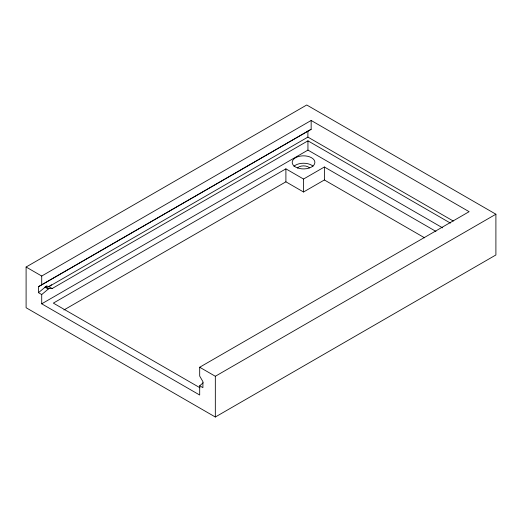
<?xml version="1.0" encoding="UTF-8"?>
<svg xmlns="http://www.w3.org/2000/svg" width="522" height="522" viewBox="0 0 522 522"><rect width="100%" height="100%" fill="white"/><g stroke="black" fill="none" stroke-linecap="round" stroke-linejoin="round"><path stroke-width="0.78" d="M26.1 267.023L26.1 307.732L215.325 417.013L495.9 254.964L495.9 214.222L306.74 104.987L26.1 267.023L41.714 276.034L41.714 284.849L38.445 286.669L38.445 292.666L41.714 294.552L41.714 303.811L199.691 395.023L199.691 385.797L203.188 382.75M215.325 417.013L215.332 376.271L495.9 214.222M63.912 309.977L285.899 181.819L285.899 168.854L303.536 179.039L324.384 167.001L435.942 231.409M285.899 181.819L303.536 191.998L303.536 179.039M303.536 191.998L324.384 179.966L324.384 167.001M38.445 292.666L46.987 285.697M41.714 294.552L48.931 288.535L52.141 288.535L307.947 140.842L450.414 223.096M51.521 284.751L48.872 286.65L45.668 286.65L48.931 288.535M41.714 276.034L311.158 120.471L469.134 211.678L199.691 367.24L199.691 376.055L202.901 381.615L202.901 387.65L199.691 385.797M38.445 286.669L311.158 129.286L311.158 120.471M41.714 284.849L311.158 129.286M453.285 221.047L307.895 137.103L48.872 286.65L52.141 288.535M41.714 303.811L307.947 150.101L442.656 227.873M285.899 168.854L53.342 303.119L200.037 387.813M324.384 179.966L424.647 237.849M199.691 367.24L215.332 376.271M44.866 287.113L48.128 288.999M307.947 140.842L307.947 150.101M307.895 131.107L307.895 137.103M297.644 167.816A6.806 3.928 0 0 1 309.429 167.816M293.932 166.303A11.34 6.545 0 0 1 313.063 166.224M297.514 167.921A11.34 6.545 0 0 0 314.87 162.61A11.34 6.545 0 0 0 298.232 156.587A11.34 6.545 0 0 0 297.514 167.921"/></g></svg>
